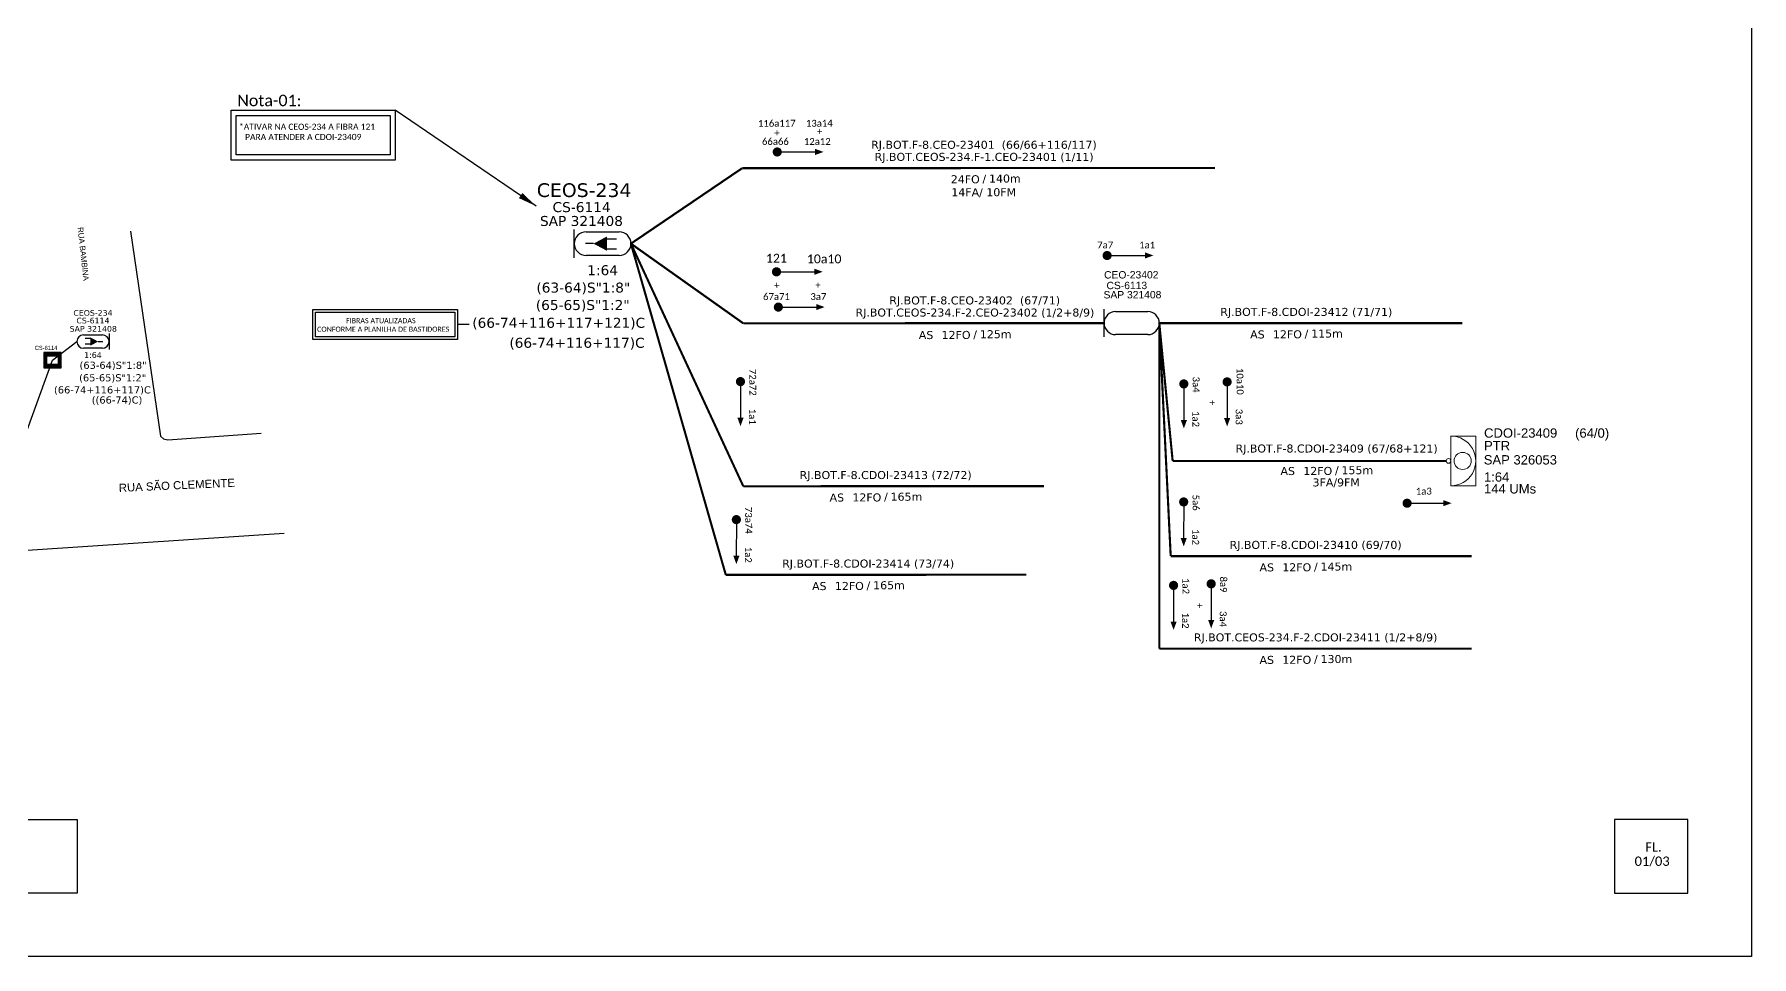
# Model space of a CAD drawing. Extents: x -4 to 2740, y 1 to 595.
# Drawn here: x 284 to 837, y 1 to 298 of the extents above; entities that cross this region are included whole.
import ezdxf
from ezdxf.enums import TextEntityAlignment as Align

# ---------------------------------------------------------------- set-up
doc = ezdxf.new("R2010")
doc.units = 0
for name, color, linetype in [('10.1-Caixas Subterrâneas', 5, 'Continuous'), ('20.4-CEOS', 1, 'Continuous'), ('CAP a instalar', 1, 'Continuous'), ('QUADRA', 7, 'Continuous'), ('SETA', 7, 'Continuous')]:
    doc.layers.add(name, color=color, linetype=linetype)
for name, color, linetype, lineweight in [("20.0-LEGENDA DOS CDO'S", 1, 'Continuous', 0), ('20.2-CDO_POSTE', 1, 'Continuous', 5), ('40.1-ETIQUETAS', 1, 'Continuous', 20), ('Segmento Logradouro Texto', 5, 'Continuous', 0)]:
    doc.layers.add(name, color=color, linetype=linetype, lineweight=lineweight)
doc.styles.add('ARIAL', font='arial.ttf')
doc.styles.add('DIGICADE', font='arial.ttf')
doc.styles.add('MtXpl_Calibri', font='calibri.ttf')
doc.styles.add('siredit', font='verdana.ttf')
doc.styles.add('WMF-Calibri0', font='calibri.ttf')
doc.linetypes.add('FENCELINE1', pattern='A,0.25,-0.1,[133,ltypeshp.shx,S=0.1,R=0,X=-0.1,Y=0],-0.1,1', length=1.45)
doc.dimstyles.get("Standard").update_dxf_attribs({"dimtxt": 0.18, "dimasz": 0.18, "dimexe": 0.18, "dimexo": 0.0625, "dimgap": 0.09, "dimtad": 0, "dimtih": 1, "dimtoh": 1, "dimdec": 4, "dimzin": 0, "dimdsep": 46, "dimtxsty": 'Standard', "dimcen": 0.09, "dimadec": 0, "dimazin": 0, "dimtfac": 1, "dimtdec": 4, "dimtofl": 0, "dimtmove": 0, "dimatfit": 3, "dimfxl": 0, "dimtolj": 1, "dimtzin": 0, "dimarcsym": 0})

# ---------------------------------------------------------------- blocks, each defined once
blk = doc.blocks.new('*X101')
at = {"color": 0, "linetype": 'Continuous'}
for p, q in [((-1.25, 0.34099), (-0.49099, 1.1)), ((-1.25, 0.517767), (-0.667767, 1.1)), ((-1.25, 0.694544), (-0.844544, 1.1)), ((-1.25, 0.87132), (-1.02132, 1.1)), ((-1.25, 1.048097), (-1.198097, 1.1)), ((-1.25, 0.164214), (-0.8035, 0.610714)), ((-1.25, -0.012563), (-0.8035, 0.433937)), ((-1.25, -0.18934), (-0.8035, 0.25716)), ((-1.25, -0.366117), (-0.8035, 0.080383)), ((-0.789214, 0.625), (-0.314214, 1.1)), ((-0.612437, 0.625), (-0.137437, 1.1)), ((-0.43566, 0.625), (0.03934, 1.1)), ((-0.258883, 0.625), (0.216117, 1.1)), ((-0.082107, 0.625), (0.392893, 1.1)), ((0.09467, 0.625), (0.56967, 1.1)), ((0.271447, 0.625), (0.746447, 1.1)), ((0.448223, 0.625), (0.923223, 1.1)), ((0.625, 0.625), (1.1, 1.1)), ((0.801777, 0.625), (1.25, 1.073223)), ((0.8035, 0.449947), (1.25, 0.896447)), ((0.8035, 0.27317), (1.25, 0.71967)), ((0.8035, 0.096393), (1.25, 0.542893)), ((0.8035, -0.080383), (1.25, 0.366117)), ((0.8035, -0.25716), (1.25, 0.18934)), ((0.8035, -0.433937), (1.25, 0.012563)), ((-1.25, -0.542893), (-0.8035, -0.096393)), ((-1.25, -0.71967), (-0.8035, -0.27317)), ((-1.25, -0.896447), (-0.8035, -0.449947)), ((-1.25, -1.073223), (-0.801777, -0.625)), ((-1.1, -1.1), (-0.625, -0.625)), ((-0.923223, -1.1), (-0.448223, -0.625)), ((-0.746447, -1.1), (-0.271447, -0.625)), ((-0.56967, -1.1), (-0.09467, -0.625)), ((-0.392893, -1.1), (0.082107, -0.625)), ((-0.216117, -1.1), (0.258883, -0.625)), ((-0.03934, -1.1), (0.43566, -0.625)), ((0.137437, -1.1), (0.612437, -0.625)), ((0.314214, -1.1), (0.789214, -0.625)), ((0.49099, -1.1), (1.25, -0.34099)), ((0.667767, -1.1), (1.25, -0.517767)), ((0.8035, -0.610714), (1.25, -0.164214)), ((0.844544, -1.1), (1.25, -0.694544)), ((1.02132, -1.1), (1.25, -0.87132)), ((1.198097, -1.1), (1.25, -1.048097))]:
    blk.add_line(p, q, dxfattribs=at)
blk = doc.blocks.new('ETIQUETA_RS5F')
at = {"layer": '40.1-ETIQUETAS', "color": 0, "style": 'siredit'}
blk.add_text('/', height=1.5, dxfattribs=at).set_placement((1.58, -1.95), align=Align.MIDDLE_RIGHT)
for tag, p in [('ETIQUETA_R_PRIMARIA', (1.21, 4.1)), ('ETIQUETA_R_SECUNDARIA', (1.21, 2.1)), ('F_ATIVAS/F_MORTAS', (1.14, -4.24))]:
    blk.add_attdef(tag, text='', height=1.5, dxfattribs=at).set_placement(p, align=Align.MIDDLE_CENTER)
for tag, p in [('TIPO_CABO', (-6.58, -2.12)), ('CAP_CABO', (0.4, -2.09))]:
    blk.add_attdef(tag, text='', height=1.5, dxfattribs=at).set_placement(p, align=Align.MIDDLE_RIGHT)
blk.add_attdef('METROS', text='', height=1.5, dxfattribs=at).set_placement((2.14, -1.95), align=Align.MIDDLE_LEFT)
for tag, p in [('FUSÃO_1', (0.85, -8.39)), ('FUSÃO_2', (0.85, -10.6)), ('FUSÃO_3', (0.85, -12.93)), ('FUSÃO_4', (0.85, -15.14)), ('FUSÃO_5', (0.85, -17.16))]:
    blk.add_attdef(tag, text='', height=1.5, dxfattribs=at).set_placement(p, align=Align.CENTER)
blk = doc.blocks.new('CDOE-TEXTO PADRÃO')
at = {"layer": "20.0-LEGENDA DOS CDO'S", "color": 0, "style": 'ARIAL'}
for tag, p in [('CDO_N', (0.49, 7.39)), ('CORDOALHA', (0.5, 4.33)), ('SAP', (0.51, 1.67)), ('SPLITER_1', (0.59, -0.91)), ('SPLITER_2', (0.6, -3.55)), ('(XX-XX_F)S', (0.54, -8.29)), ('(XX-XX_L)S', (0.55, -10.83)), ('UMS', (0.55, -13.15))]:
    blk.add_attdef(tag, p, '', height=1.7, rotation=0.118, dxfattribs=at)
blk.add_attdef('FIBRAS_UTILIZADAS', text='', height=1.7, rotation=0.118, dxfattribs=at).set_placement((19.77, 7.43), align=Align.CENTER)

msp = doc.modelspace()

# ---------------------------------------------------------------- linework, layer by layer
at = {"color": 7}
msp.add_lwpolyline([(-3.83, 595.26), (837.17, 595.26), (837.17, 1.26), (-3.83, 1.26)], close=True, dxfattribs=at)
at = {"color": 1}
for points in [[(347.52, 273.84), (400.4, 273.84), (400.4, 257.77), (347.52, 257.77)], [(349.21, 272.16), (398.72, 272.16), (398.72, 259.45), (349.21, 259.45)]]:
    msp.add_lwpolyline(points, close=True, dxfattribs=at)
at = {"const_width": 1.47}
for points in [[(522.67, 260.38, 1), (524.14, 260.38, 1)], [(628.88, 227.04, 1), (630.35, 227.04, 1)], [(522.43, 221.79, 1), (523.9, 221.79, 1)], [(523.03, 210.42, 1), (524.5, 210.42, 1)], [(511.57, 187.17, 1), (511.57, 185.69, 1)], [(654.33, 186.43, 1), (654.33, 184.95, 1)], [(668.27, 187.08, 1), (668.26, 185.6, 1)], [(654.28, 148.42, 1), (654.28, 146.95, 1)], [(725.49, 147.27, 1), (726.96, 147.27, 1)], [(510.24, 142.72, 1), (510.24, 141.25, 1)], [(651.03, 121.55, 1), (651.03, 120.07, 1)], [(663.14, 122.05, 1), (663.13, 120.57, 1)]]:
    msp.add_lwpolyline(points, format="xyb", close=True, dxfattribs=at)
at = {"color": 5, "ltscale": 9e-07}
for points in [[(373.81, 209.68), (420.46, 209.68), (420.46, 200.04), (373.81, 200.04)], [(374.67, 208.82), (419.6, 208.82), (419.6, 200.9), (374.67, 200.9)]]:
    msp.add_lwpolyline(points, close=True, dxfattribs=at)
msp.add_lwpolyline([(424.24, 204.86), (420.46, 204.86)], dxfattribs=at)
at = {"color": 0}
for points in [[(19.73, 45.46), (297.98, 45.46), (297.98, 21.75), (19.73, 21.75)], [(816.67, 45.46), (792.97, 45.46), (792.97, 21.75), (816.67, 21.75)]]:
    msp.add_lwpolyline(points, close=True, dxfattribs=at)
at = {"layer": '10.1-Caixas Subterrâneas', "color": 30}
for p, q in [((287.22, 195.83), (287.22, 190.86)), ((292.87, 195.83), (287.22, 195.83)), ((288.23, 194.75), (288.23, 194.75)), ((288.23, 191.93), (288.23, 194.75)), ((288.23, 194.75), (291.86, 194.75)), ((291.86, 194.75), (291.86, 191.93)), ((292.87, 190.86), (292.87, 195.83)), ((287.22, 190.86), (292.87, 190.86)), ((291.86, 191.93), (288.23, 191.93))]:
    msp.add_line(p, q, dxfattribs=at)
at = {"layer": '20.4-CEOS', "color": 5}
for p, q in [((461.85, 234.65), (472.5, 234.65)), ((472.5, 227.06), (461.85, 227.06)), ((628.64, 200.81), (628.64, 209.73)), ((632.34, 208.97), (642.72, 208.97)), ((642.72, 201.57), (632.34, 201.57))]:
    msp.add_line(p, q, dxfattribs=at)
at = {"layer": '20.4-CEOS', "color": 7}
for p, q in [((300.03, 201.49), (306.09, 201.49)), ((306.09, 197.17), (300.03, 197.17))]:
    msp.add_line(p, q, dxfattribs=at)
at = {"layer": '20.4-CEOS', "color": 5}
for points in [[(458.06, 226.28), (458.06, 235.43)], [(468.44, 232.36), (471.67, 232.36)], [(464.24, 230.86), (461.68, 230.86)], [(468.44, 229.21), (471.67, 229.21)]]:
    msp.add_lwpolyline(points, dxfattribs=at)
msp.add_lwpolyline([(464.24, 230.86, 0, 4.68, 0), (468.63, 230.86, 4.68, 4.68, 0)], format="xyseb", dxfattribs=at)
at = {"layer": '20.4-CEOS', "color": 7}
for points in [[(302.34, 200.27), (300.51, 200.27)], [(304.73, 199.33), (306.19, 199.33)], [(308.25, 201.93), (308.25, 196.72)], [(302.34, 198.47), (300.51, 198.47)]]:
    msp.add_lwpolyline(points, dxfattribs=at)
msp.add_lwpolyline([(304.73, 199.33, 0, 2.67, 0), (302.23, 199.33, 2.67, 2.67, 0)], format="xyseb", dxfattribs=at)
at = {"layer": '20.4-CEOS', "color": 5}
for centre, radius, start, end in [((461.85, 230.86), 3.8, 90, 270), ((472.5, 230.86), 3.8, 270, 90), ((632.34, 205.27), 3.7, 90, 270), ((642.72, 205.27), 3.7, 270, 90)]:
    msp.add_arc(centre, radius, start, end, dxfattribs=at)
at = {"layer": '20.4-CEOS', "color": 7}
for centre, start, end in [((300.03, 199.33), 90, 270), ((306.09, 199.33), 270, 90)]:
    msp.add_arc(centre, 2.16, start, end, dxfattribs=at)
at = {"layer": '40.1-ETIQUETAS', "color": 1}
msp.add_lwpolyline([(740.3, 168.91), (748.32, 168.91), (748.32, 152.85), (740.3, 152.85)], close=True, dxfattribs=at)
for centre, major_axis, start_param, end_param in [((740.3, 160.9), (-5.67, 5.67), 2.356194, 5.497787), ((739.55, 160.9), (-0.524, 0.524), 2.356194490191767, 8.639379797371353), ((744.1, 160.9), (1.95, 1.95), 3.926991, 10.210176)]:
    msp.add_ellipse(centre, major_axis=major_axis, ratio=1, start_param=start_param, end_param=end_param, dxfattribs=at)
at = {"layer": 'CAP a instalar', "color": 7, "ltscale": 2}
for p, q in [((290.08, 193.31), (297.87, 199.33)), ((277.75, 159.52), (290.08, 193.31))]:
    msp.add_line(p, q, dxfattribs=at)
at = {"layer": 'CAP a instalar', "color": 7, "linetype": 'FENCELINE1', "ltscale": 7, "const_width": 0.687}
for points in [[(476.29, 230.86), (512.11, 255.15)], [(512.11, 255.15), (664.4, 255.23)], [(476.29, 230.86), (512.47, 205.2)], [(512.47, 205.2), (628.64, 205.27)], [(646.42, 205.27), (646.42, 100.46)], [(646.42, 100.46), (746.98, 100.46)]]:
    msp.add_lwpolyline(points, dxfattribs=at)
at = {"layer": 'CAP a instalar', "color": 8, "linetype": 'FENCELINE1', "ltscale": 7, "const_width": 0.687}
for points in [[(476.29, 230.86), (512.47, 152.74)], [(506.83, 124.22), (476.29, 230.86)], [(646.42, 205.27), (743.97, 205.27)], [(650.1, 130.24), (646.42, 205.27)], [(512.47, 152.74), (609.28, 152.75)], [(650.1, 130.24), (746.98, 130.24)], [(506.83, 124.22), (603.65, 124.24)]]:
    msp.add_lwpolyline(points, dxfattribs=at)
at = {"layer": 'CAP a instalar', "linetype": 'FENCELINE1', "ltscale": 7, "const_width": 0.687}
for points in [[(650.73, 160.88), (646.42, 205.27)], [(650.73, 160.88), (738.81, 160.88)]]:
    msp.add_lwpolyline(points, dxfattribs=at)
at = {"layer": 'QUADRA'}
for points in [[(315.1, 234.89), (324.85, 168.82), (325.8, 167.98), (327.21, 167.71), (357.23, 169.85)], [(315.1, 234.89), (324.85, 168.82), (325.8, 167.98), (327.21, 167.71), (357.23, 169.85)], [(364.63, 137.49), (285.24, 132.3), (236.51, 128.95), (194.42, 126.03), (129.55, 121.57), (111.14, 120.68), (109.97, 120.1), (109.29, 119.05), (109.26, 117.82), (116.79, 89.05)]]:
    msp.add_lwpolyline(points, dxfattribs=at)
at = {"layer": 'SETA'}
for points in [[(523.96, 260.38), (536.63, 260.38)], [(630.18, 227.04), (642.84, 227.04)], [(523.72, 221.78), (536.39, 221.78)], [(524.32, 210.42), (536.99, 210.42)], [(511.57, 186.43), (511.55, 173.77)], [(654.33, 185.69), (654.32, 173.03)], [(668.27, 186.34), (668.25, 173.67)], [(654.28, 147.69), (654.27, 135.02)], [(726.23, 147.27), (738.89, 147.27)], [(510.24, 141.98), (510.23, 129.32)], [(651.03, 120.81), (651.01, 108.15)], [(663.13, 121.31), (663.12, 108.65)]]:
    msp.add_lwpolyline(points, dxfattribs=at)
for points in [[(535.61, 261.38), (538.31, 260.4), (535.61, 259.41)], [(641.82, 228.04), (644.52, 227.06), (641.82, 226.07)], [(535.37, 222.79), (538.07, 221.8), (535.37, 220.82)], [(535.97, 211.42), (538.67, 210.44), (535.97, 209.46)], [(512.56, 174.78), (511.57, 172.08), (510.59, 174.78)], [(655.32, 174.04), (654.34, 171.34), (653.36, 174.04)], [(669.25, 174.69), (668.27, 171.99), (667.29, 174.69)], [(737.87, 148.27), (740.57, 147.29), (737.87, 146.31)], [(655.27, 136.04), (654.29, 133.34), (653.31, 136.04)], [(511.23, 130.33), (510.24, 127.64), (509.27, 130.34)], [(652.02, 109.16), (651.03, 106.46), (650.05, 109.16)], [(664.12, 109.66), (663.14, 106.96), (662.16, 109.66)]]:
    msp.add_solid(points, dxfattribs=at)

# ---------------------------------------------------------------- block references
at = {"layer": '10.1-Caixas Subterrâneas', "color": 30, "xscale": 2.258824701451659, "yscale": 2.258824701451659, "zscale": 4.517649402903317, "rotation": 180.0000000000624}
msp.add_blockref('*X101', (290.04, 193.34), dxfattribs=at)
at = {"layer": '20.2-CDO_POSTE', "color": 5}
ref = msp.add_blockref('CDOE-TEXTO PADRÃO', (631.17, 209.21), dxfattribs=dict(at, xscale=1.395846366946212, yscale=1.395846366946212, zscale=1.395846366946212))
ref.add_attrib('CDO_N', 'CS-6113', (629.43, 216.2), dxfattribs={"layer": "20.0-LEGENDA DOS CDO'S", "color": 0, "height": 2.373, "rotation": 0.118, "style": 'ARIAL'})
ref.add_attrib('SAP', 'CEO-23402', (628.65, 219.63), dxfattribs={"layer": "20.0-LEGENDA DOS CDO'S", "color": 0, "height": 2.373, "rotation": 0.118, "style": 'ARIAL'})
ref = msp.add_blockref('CDOE-TEXTO PADRÃO', (628.32, 206.22), dxfattribs=dict(at, xscale=1.395846366946212, yscale=1.395846366946212, zscale=1.395846366946212))
ref.add_attrib('CDO_N', 'SAP 321408', (628.48, 213.21), dxfattribs={"layer": "20.0-LEGENDA DOS CDO'S", "color": 0, "height": 2.373, "rotation": 0.118, "style": 'ARIAL'})
at = {"layer": '40.1-ETIQUETAS', "color": 7}
ref = msp.add_blockref('ETIQUETA_RS5F', (585.02, 205.06), dxfattribs=dict(at, xscale=1.718225548429276, yscale=1.718225548429276, zscale=1.718225548429276))
ref.add_attrib('ETIQUETA_R_PRIMARIA', 'RJ.BOT.F-8.CEO-23402  (67/71)', dxfattribs={"color": 0, "height": 2.5773, "style": 'siredit'}).set_placement((586.99, 212.58), align=Align.MIDDLE_CENTER)
ref.add_attrib('ETIQUETA_R_SECUNDARIA', 'RJ.BOT.CEOS-234.F-2.CEO-23402 (1/2+8/9)', dxfattribs={"color": 0, "height": 2.5773, "style": 'siredit'}).set_placement((587.05, 208.68), align=Align.MIDDLE_CENTER)
ref.add_attrib('TIPO_CABO', 'AS', dxfattribs={"color": 0, "height": 2.577, "style": 'siredit'}).set_placement((573.65, 201.43), align=Align.MIDDLE_RIGHT)
ref.add_attrib('CAP_CABO', '12FO', dxfattribs={"color": 0, "height": 2.577, "style": 'siredit'}).set_placement((585.65, 201.46), align=Align.MIDDLE_RIGHT)
ref.add_attrib('METROS', '125m', dxfattribs={"color": 0, "height": 2.577, "style": 'siredit'}).set_placement((588.65, 201.7), align=Align.MIDDLE_LEFT)
at = {"layer": '40.1-ETIQUETAS', "color": 8}
ref = msp.add_blockref('ETIQUETA_RS5F', (691.71, 205.27), dxfattribs=dict(at, xscale=1.718225548429276, yscale=1.718225548429276, zscale=1.718225548429276))
ref.add_attrib('ETIQUETA_R_SECUNDARIA', 'RJ.BOT.F-8.CDOI-23412 (71/71)', dxfattribs={"color": 0, "height": 2.5773, "style": 'siredit'}).set_placement((693.75, 208.88), align=Align.MIDDLE_CENTER)
ref.add_attrib('TIPO_CABO', 'AS', dxfattribs={"color": 0, "height": 2.577, "style": 'siredit'}).set_placement((680.35, 201.63), align=Align.MIDDLE_RIGHT)
ref.add_attrib('CAP_CABO', '12FO', dxfattribs={"color": 0, "height": 2.577, "style": 'siredit'}).set_placement((692.34, 201.67), align=Align.MIDDLE_RIGHT)
ref.add_attrib('METROS', '115m', dxfattribs={"color": 0, "height": 2.577, "style": 'siredit'}).set_placement((695.34, 201.91), align=Align.MIDDLE_LEFT)
at = {"layer": '40.1-ETIQUETAS', "color": 1}
ref = msp.add_blockref('ETIQUETA_RS5F', (701.48, 161.27), dxfattribs=dict(at, xscale=1.718225548429276, yscale=1.718225548429276, zscale=1.718225548429276))
ref.add_attrib('ETIQUETA_R_SECUNDARIA', 'RJ.BOT.F-8.CDOI-23409 (67/68+121)', dxfattribs={"color": 0, "height": 2.5773, "style": 'siredit'}).set_placement((703.51, 164.89), align=Align.MIDDLE_CENTER)
ref.add_attrib('TIPO_CABO', 'AS', dxfattribs={"color": 0, "height": 2.577, "style": 'siredit'}).set_placement((690.11, 157.64), align=Align.MIDDLE_RIGHT)
ref.add_attrib('CAP_CABO', '12FO', dxfattribs={"color": 0, "height": 2.577, "style": 'siredit'}).set_placement((702.11, 157.67), align=Align.MIDDLE_RIGHT)
ref.add_attrib('METROS', '155m', dxfattribs={"color": 0, "height": 2.577, "style": 'siredit'}).set_placement((705.1, 157.91), align=Align.MIDDLE_LEFT)
ref.add_attrib('F_ATIVAS/F_MORTAS', '3FA/9FM', dxfattribs={"color": 0, "height": 2.577, "style": 'siredit'}).set_placement((703.39, 153.98), align=Align.MIDDLE_CENTER)
at = {"layer": '40.1-ETIQUETAS', "color": 8}
ref = msp.add_blockref('ETIQUETA_RS5F', (556.28, 152.73), dxfattribs=dict(at, xscale=1.718225548429276, yscale=1.718225548429276, zscale=1.718225548429276))
ref.add_attrib('ETIQUETA_R_SECUNDARIA', 'RJ.BOT.F-8.CDOI-23413 (72/72)', dxfattribs={"color": 0, "height": 2.5773, "style": 'siredit'}).set_placement((558.32, 156.35), align=Align.MIDDLE_CENTER)
ref.add_attrib('TIPO_CABO', 'AS', dxfattribs={"color": 0, "height": 2.577, "style": 'siredit'}).set_placement((544.92, 149.1), align=Align.MIDDLE_RIGHT)
ref.add_attrib('CAP_CABO', '12FO', dxfattribs={"color": 0, "height": 2.577, "style": 'siredit'}).set_placement((556.91, 149.14), align=Align.MIDDLE_RIGHT)
ref.add_attrib('METROS', '165m', dxfattribs={"color": 0, "height": 2.577, "style": 'siredit'}).set_placement((559.91, 149.37), align=Align.MIDDLE_LEFT)
ref = msp.add_blockref('ETIQUETA_RS5F', (694.73, 130.24), dxfattribs=dict(at, xscale=1.718225548429276, yscale=1.718225548429276, zscale=1.718225548429276))
ref.add_attrib('ETIQUETA_R_SECUNDARIA', 'RJ.BOT.F-8.CDOI-23410 (69/70)', dxfattribs={"color": 0, "height": 2.5773, "style": 'siredit'}).set_placement((696.76, 133.86), align=Align.MIDDLE_CENTER)
ref.add_attrib('TIPO_CABO', 'AS', dxfattribs={"color": 0, "height": 2.577, "style": 'siredit'}).set_placement((683.36, 126.61), align=Align.MIDDLE_RIGHT)
ref.add_attrib('CAP_CABO', '12FO', dxfattribs={"color": 0, "height": 2.577, "style": 'siredit'}).set_placement((695.35, 126.64), align=Align.MIDDLE_RIGHT)
ref.add_attrib('METROS', '145m', dxfattribs={"color": 0, "height": 2.577, "style": 'siredit'}).set_placement((698.35, 126.88), align=Align.MIDDLE_LEFT)
ref = msp.add_blockref('ETIQUETA_RS5F', (550.65, 124.22), dxfattribs=dict(at, xscale=1.718225548429276, yscale=1.718225548429276, zscale=1.718225548429276))
ref.add_attrib('ETIQUETA_R_SECUNDARIA', 'RJ.BOT.F-8.CDOI-23414 (73/74)', dxfattribs={"color": 0, "height": 2.5773, "style": 'siredit'}).set_placement((552.68, 127.84), align=Align.MIDDLE_CENTER)
ref.add_attrib('TIPO_CABO', 'AS', dxfattribs={"color": 0, "height": 2.577, "style": 'siredit'}).set_placement((539.28, 120.59), align=Align.MIDDLE_RIGHT)
ref.add_attrib('CAP_CABO', '12FO', dxfattribs={"color": 0, "height": 2.577, "style": 'siredit'}).set_placement((551.28, 120.63), align=Align.MIDDLE_RIGHT)
ref.add_attrib('METROS', '165m', dxfattribs={"color": 0, "height": 2.577, "style": 'siredit'}).set_placement((554.28, 120.86), align=Align.MIDDLE_LEFT)
at = {"layer": '40.1-ETIQUETAS', "color": 7}
ref = msp.add_blockref('ETIQUETA_RS5F', (694.73, 100.46), dxfattribs=dict(at, xscale=1.718225548429276, yscale=1.718225548429276, zscale=1.718225548429276))
ref.add_attrib('ETIQUETA_R_SECUNDARIA', 'RJ.BOT.CEOS-234.F-2.CDOI-23411 (1/2+8/9)', dxfattribs={"color": 0, "height": 2.5773, "style": 'siredit'}).set_placement((696.76, 104.07), align=Align.MIDDLE_CENTER)
ref.add_attrib('TIPO_CABO', 'AS', dxfattribs={"color": 0, "height": 2.577, "style": 'siredit'}).set_placement((683.36, 96.82), align=Align.MIDDLE_RIGHT)
ref.add_attrib('CAP_CABO', '12FO', dxfattribs={"color": 0, "height": 2.577, "style": 'siredit'}).set_placement((695.35, 96.86), align=Align.MIDDLE_RIGHT)
ref.add_attrib('METROS', '130m', dxfattribs={"color": 0, "height": 2.577, "style": 'siredit'}).set_placement((698.35, 97.1), align=Align.MIDDLE_LEFT)

# ---------------------------------------------------------------- texts
at = {"color": 1}
for s, height, style, p in [('Nota-01:', 3.713, 'WMF-Calibri0', (349.52, 275.12)), ('121', 2.848, 'MtXpl_Calibri', (519.76, 224.75)), ('10a10', 2.848, 'MtXpl_Calibri', (532.95, 224.53))]:
    msp.add_text(s, height=height, dxfattribs=dict(at, style=style)).set_placement(p)
at = {"color": 7, "style": 'MtXpl_Calibri'}
for s, rotation, p in [('116a117', 0.4163, (517.21, 268.47)), ('+', 0.4163, (522.45, 265.44)), ('13a14', 0.4163, (532.64, 268.5)), ('+', 0.4163, (536.2, 265.89)), ('+', 270.6666, (658.35, 115.13))]:
    msp.add_text(s, height=2.21, rotation=rotation, dxfattribs=at).set_placement(p)
at = {"color": 1, "style": 'MtXpl_Calibri'}
for s, rotation, p in [('+', 0.4163, (522.41, 216.36)), ('+', 0.4163, (535.69, 216.42)), ('10a10', 270.6666, (671.28, 190.82)), ('+', 270.6666, (662.37, 180.52)), ('3a3', 269.9383, (671.03, 177.67))]:
    msp.add_text(s, height=2.21, rotation=rotation, dxfattribs=at).set_placement(p)
at = {"style": 'WMF-Calibri0'}
for s, p in [('01/03', (799.48, 30.5)), ('FL.', (802.9, 35.09))]:
    msp.add_text(s, height=3, dxfattribs=at).set_placement(p)
at = {"color": 1, "insert": (348.16, 269.48), "char_height": 1.9659, "attachment_point": 1, "style": 'WMF-Calibri0'}
msp.add_mtext_dynamic_manual_height_columns('{\\W2.807775; }*ATIVAR NA CEOS-234 A FIBRA 121 \\P{\\W5.61555; }PARA ATENDER A CDOI-23409', width=49.9935, gutter_width=12.5, heights=[0], dxfattribs=at)
at = {"char_height": 2.2097, "width": 37.3561, "attachment_point": 5}
for s, insert in [('{\\fCalibri|b0|i0|c0|p34;\\C7;66a66}', (522.81, 263.76)), ('{\\fCalibri|b0|i0|c0|p34;\\C7;12a12}', (536.3, 263.76)), ('{\\fCalibri|b0|i0|c0|p34;\\C7;7a7}', (629.02, 230.42)), ('{\\fCalibri|b0|i0|c0|p34;\\C7;1a1}', (642.52, 230.42)), ('{\\fCalibri|b0|i0|c0|p34;\\C7;67a71}', (523.16, 213.8)), ('{\\fCalibri|b0|i0|c0|p34;\\C7;3a7}', (536.66, 213.8)), ('{\\fCalibri|b0|i0|c0|p34;\\C7;1a3}', (731.61, 151.14))]:
    msp.add_mtext(s, dxfattribs=dict(at, insert=insert))
for s, insert, rotation in [('{\\fCalibri|b0|i0|c0|p34;\\C7;72a72}', (515.52, 186.21), 270.6666), ('{\\fCalibri|b0|i0|c0|p34;\\C7;3a4}', (658.29, 185.47), 270.6666), ('{\\fCalibri|b0|i0|c0|p34;\\C7;1a1}', (515.42, 175.11), 269.9383), ('{\\fCalibri|b0|i0|c0|p34;\\C7;1a2}', (658.19, 174.37), 269.9383), ('{\\fCalibri|b0|i0|c0|p34;\\C7;5a6}', (658.24, 147.46), 270.6666), ('\\C7;\\fCalibri|b0|i0|c0|p34;73a74', (514.19, 141.76), 270.6666), ('{\\fCalibri|b0|i0|c0|p34;\\C7;1a2}', (658.14, 136.37), 269.9383), ('\\C7;\\fCalibri|b0|i0|c0|p34;1a2', (514.1, 130.66), 269.9383), ('{\\fCalibri|b0|i0|c0|p34;\\C7;1a2}', (654.98, 120.59), 270.6666), ('{\\fCalibri|b0|i0|c0|p34;\\C7;8a9}', (667.09, 121.09), 270.6666), ('{\\fCalibri|b0|i0|c0|p34;\\C7;1a2}', (654.88, 109.49), 269.9383), ('{\\fCalibri|b0|i0|c0|p34;\\C7;3a4}', (666.99, 109.99), 269.9383)]:
    msp.add_mtext(s, dxfattribs=dict(at, insert=insert, rotation=rotation))
at = {"layer": '10.1-Caixas Subterrâneas', "color": 30, "style": 'ARIAL'}
msp.add_text('CS-6114', height=1.314, dxfattribs=at).set_placement((284.34, 196.65))
at = {"layer": "20.0-LEGENDA DOS CDO'S", "color": 1, "style": 'ARIAL'}
for s, p in [('CDOI-23409', (751, 168.38)), ('PTR', (751.01, 164.29)), ('1:64', (750.97, 154.22)), ('144 UMs', (750.97, 150.41))]:
    msp.add_text(s, height=3.006, rotation=359.9724, dxfattribs=at).set_placement(p)
for s, height, p in [('          (64/0)', 3.0059, (779.97, 168.37)), ('SAP 326053', 3.006, (762.69, 159.74))]:
    msp.add_text(s, height=height, rotation=359.9724, dxfattribs=at).set_placement(p, align=Align.CENTER)
at = {"layer": '20.4-CEOS', "color": 5, "style": 'siredit'}
for s, height, p in [('CEOS-234', 4.423, (461.21, 250.3)), ('CS-6114', 3.215, (460.41, 244.23)), ('SAP 321408', 3.215, (460.36, 239.77)), ('(66-74+116+117)C', 3.2152, (458.93, 200.54))]:
    msp.add_text(s, height=height, dxfattribs=at).set_placement(p, align=Align.TOP_CENTER)
at = {"layer": '20.4-CEOS', "color": 7, "style": 'siredit'}
for s, height, p in [('1:64', 3.215, (467.18, 223.92)), ('(63-64)S"1:8"', 3.2152, (460.96, 218.32)), ('(65-65)S"1:2"', 3.2152, (460.77, 212.71)), ('CEOS-234', 1.83, (303.06, 209.47)), ('CS-6114', 1.83, (303.06, 207.01)), ('SAP 321408', 1.83, (303.16, 204.35)), ('1:64', 1.83, (303.06, 195.91)), ('(65-65)S"1:2"', 2.3008, (309.42, 188.82)), ('(63-64)S"1:8"', 2.3008, (309.55, 192.84)), ('(66-74+116+117)C', 2.3008, (306.1, 184.92)), ('((66-74)C)', 2.301, (310.81, 181.67))]:
    msp.add_text(s, height=height, dxfattribs=at).set_placement(p, align=Align.TOP_CENTER)
at = {"layer": '20.4-CEOS', "color": 1, "style": 'siredit'}
msp.add_text('(66-74+116+117+121)C', height=3.2152, dxfattribs=at).set_placement((453.04, 206.98), align=Align.TOP_CENTER)
at = {"layer": '40.1-ETIQUETAS', "color": 7, "style": 'siredit'}
for s, p in [('RJ.BOT.F-8.CEO-23401  (66/66+116/117)', (589.95, 262.7)), ('RJ.BOT.CEOS-234.F-1.CEO-23401 (1/11)', (590.01, 258.8))]:
    msp.add_text(s, height=2.5773, dxfattribs=at).set_placement(p, align=Align.MIDDLE_CENTER)
for s, height, p in [('24FO', 2.577, (588.6, 251.59)), ('/', 2.58, (590.69, 251.83)), ('14FA/ 10FM', 2.577, (600.31, 247.42))]:
    msp.add_text(s, height=height, dxfattribs=at).set_placement(p, align=Align.MIDDLE_RIGHT)
msp.add_text('140m', height=2.577, dxfattribs=at).set_placement((591.6, 251.83), align=Align.MIDDLE_LEFT)
at = {"layer": '40.1-ETIQUETAS', "color": 0, "insert": (375.24, 206.88), "char_height": 1.65, "width": 63.1984, "attachment_point": 1, "style": 'siredit'}
msp.add_mtext('{\\fCalibri|b0|i0|c0|p34;\\C7;                FIBRAS ATUALIZADAS \\PCONFORME A PLANILHA DE BASTIDORES}', dxfattribs=at)
at = {"layer": 'Segmento Logradouro Texto', "linetype": 'Continuous', "attachment_point": 1, "style": 'DIGICADE'}
for s, insert, char_height, width, rotation in [('\\fArial|b0|i0|c0|p34;\\W1.0000000000;\\T1.0000000000;\\o\\lRUA BAMBINA', (299.89, 236.27), 1.7994, 17.8287, 276.3183), ('RUA SÃO CLEMENTE', (311.31, 153.52), 2.6208, 40.979, 2.5901)]:
    msp.add_mtext(s, dxfattribs=dict(at, insert=insert, char_height=char_height, width=width, rotation=rotation))

# ---------------------------------------------------------------- leaders
at = {"color": 1}
msp.add_leader([(445.74, 242.96), (400.4, 273.84)], dimstyle='Standard', override={"dimasz": 6, "dimzin": 1}, dxfattribs=at)

doc.saveas('drawing.dxf')
